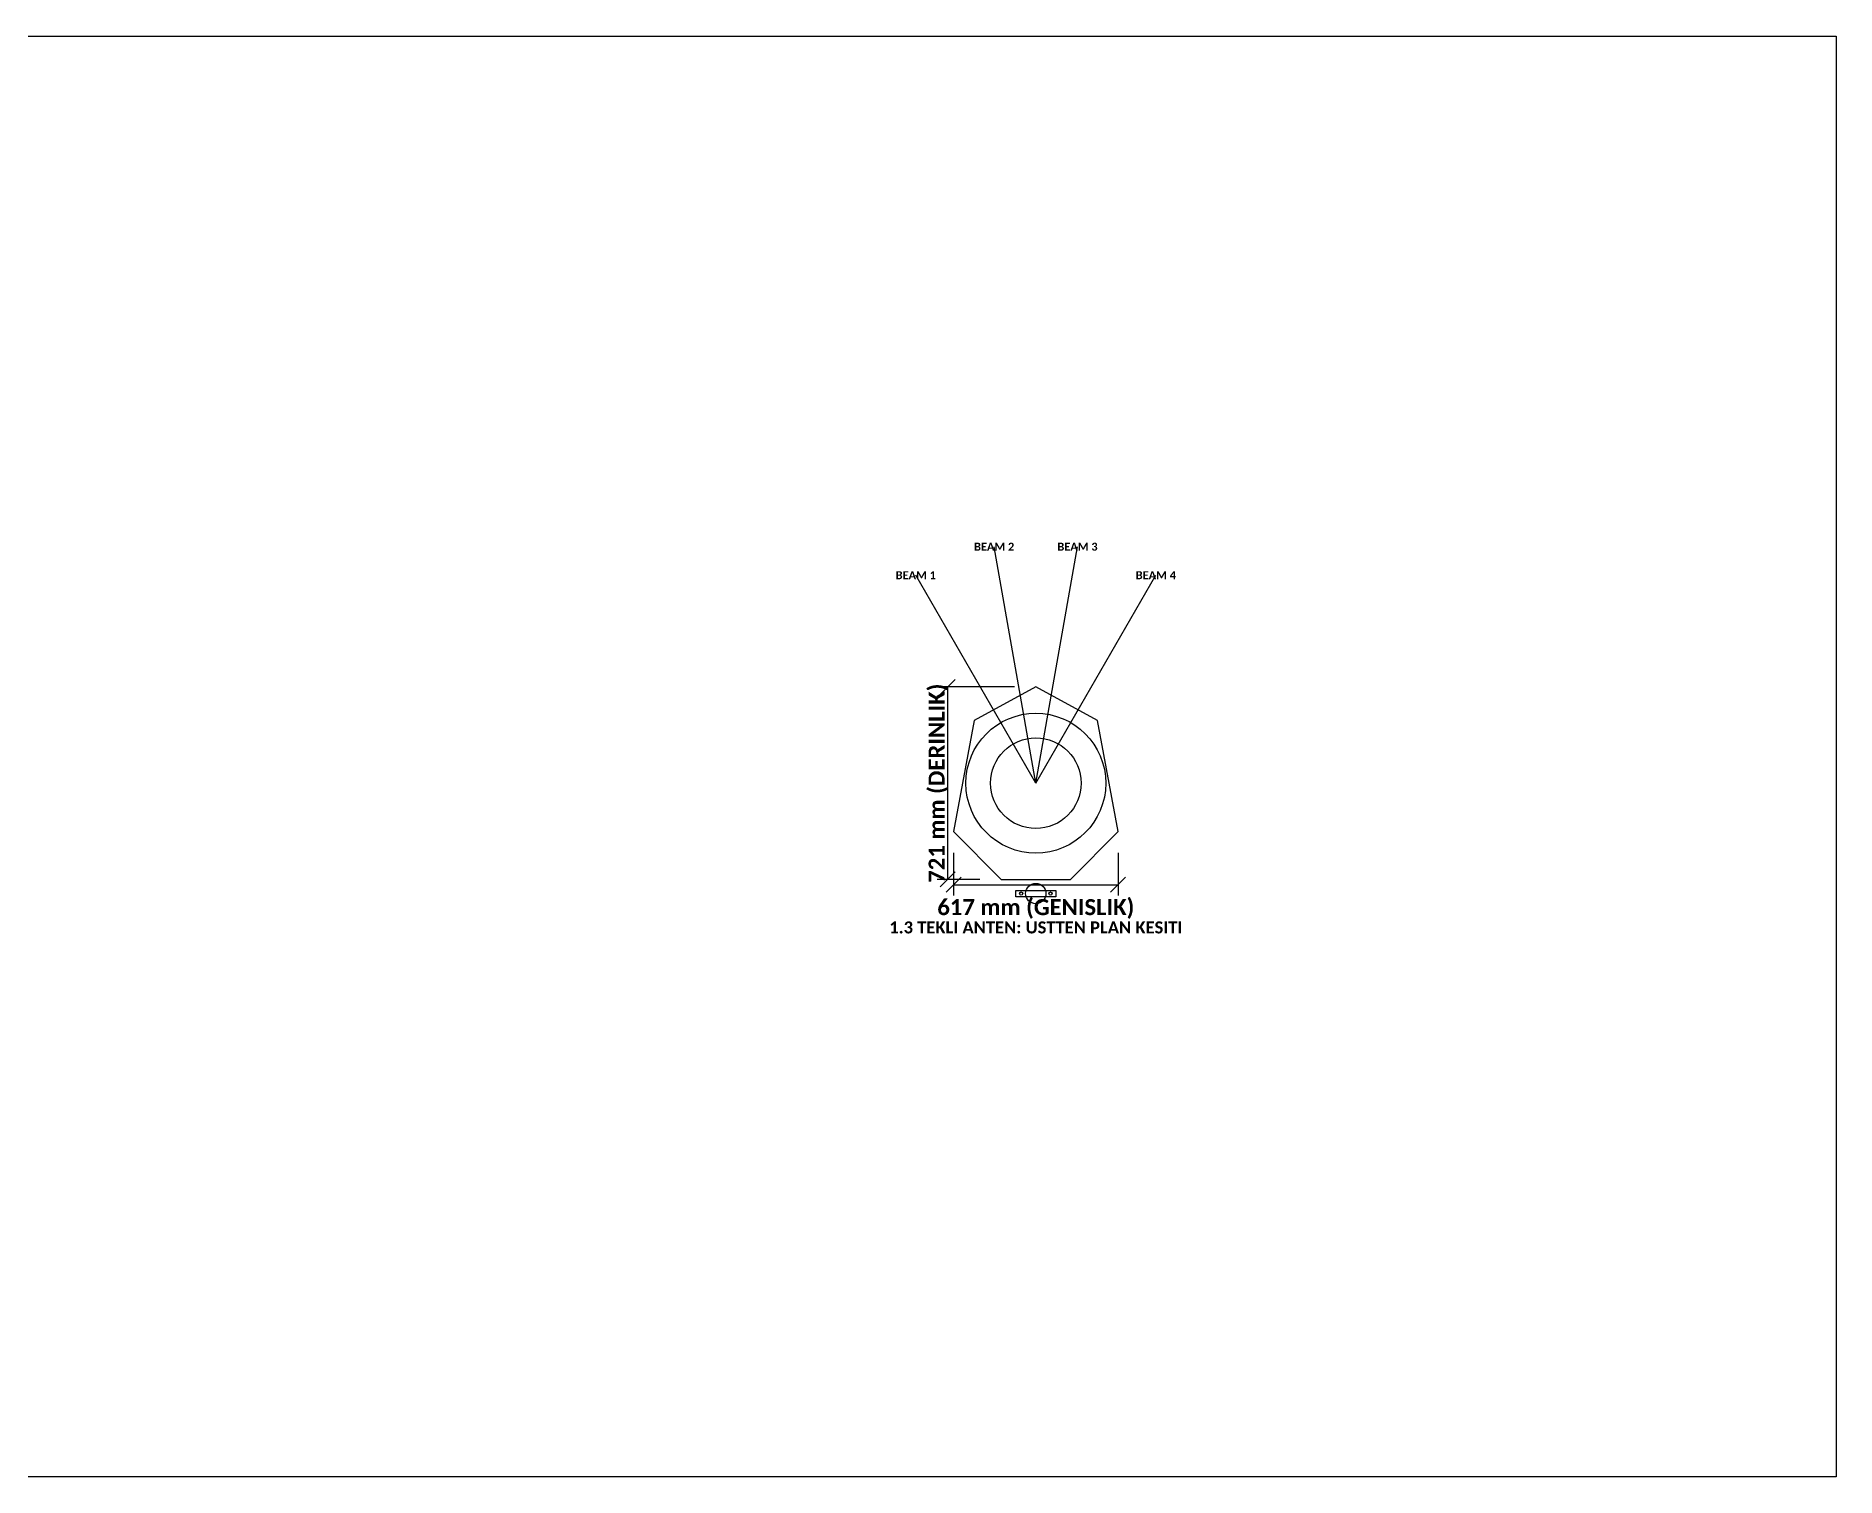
# Model space of a CAD drawing. Header units: metres. Extents: x -21.5 to 32.7, y -2.6 to 19.8.
# Drawn here: x -9.75 to -3, y 14.4 to 19.8 of the extents above; entities that cross this region are included whole.
import ezdxf
from ezdxf.enums import TextEntityAlignment as Align

# ---------------------------------------------------------------- set-up
doc = ezdxf.new("R2010")
doc.units = ezdxf.units.M
for name, color, linetype in [('CELIK_KIRIS_KOLON', 9, 'CONTINUOUS'), ('EKP_MATSING_ANTEN', 2, 'CONTINUOUS'), ('METIN_BILGI', 7, 'CONTINUOUS'), ('MONTAJ_BORULARI', 2, 'CONTINUOUS'), ('OLCULER', 1, 'CONTINUOUS')]:
    doc.layers.add(name, color=color, linetype=linetype)
doc.styles.get("Standard").update_dxf_attribs({"font": 'calibrib.ttf'})

msp = doc.modelspace()

# ---------------------------------------------------------------- linework, layer by layer
at = {"layer": 'CELIK_KIRIS_KOLON'}
msp.add_lwpolyline([(-6.075, 16.5744), (-6.075, 16.5984), (-5.925, 16.5984), (-5.925, 16.5744)], close=True, dxfattribs=at)
for centre in [(-6.055, 16.5864), (-5.945, 16.5864)]:
    msp.add_circle(centre, 0.006, dxfattribs=at)
at = {"layer": 'EKP_MATSING_ANTEN'}
for p, q in [((-6, 17.3605), (-6.2314, 17.2343)), ((-5.7686, 17.2343), (-6, 17.3605)), ((-6.2314, 17.2343), (-6.3085, 16.8195)), ((-5.6915, 16.8195), (-5.7686, 17.2343)), ((-6.3085, 16.8195), (-6.13, 16.6395)), ((-5.87, 16.6395), (-5.6915, 16.8195)), ((-6.13, 16.6395), (-5.87, 16.6395))]:
    msp.add_line(p, q, dxfattribs=at)
for radius in [0.2622, 0.1697]:
    msp.add_circle((-6, 17), radius, dxfattribs=at)
at = {"layer": 'METIN_BILGI'}
msp.add_lwpolyline([(-21.5, 14.4), (-21.5, 19.8), (-3, 19.8), (-3, 14.4)], close=True, dxfattribs=at)
at = {"layer": 'MONTAJ_BORULARI'}
msp.add_circle((-6, 16.5864), 0.0381, dxfattribs=at)
at = {"layer": 'OLCULER'}
for p, q in [((-6, 17), (-6.1563, 17.8863)), ((-6, 17), (-5.8437, 17.8863)), ((-6, 17), (-6.45, 17.7794)), ((-6, 17), (-5.55, 17.7794)), ((-6.08, 17.3605), (-6.37, 17.3605)), ((-6.358, 17.3325), (-6.302, 17.3885)), ((-6.33, 16.6395), (-6.33, 17.3605)), ((-6.3085, 16.7395), (-6.3085, 16.5795)), ((-5.6915, 16.7395), (-5.6915, 16.5795)), ((-6.21, 16.6395), (-6.37, 16.6395)), ((-6.358, 16.6115), (-6.302, 16.6675)), ((-6.3365, 16.5915), (-6.2805, 16.6475)), ((-6.3085, 16.6195), (-5.6915, 16.6195)), ((-5.7195, 16.5915), (-5.6635, 16.6475))]:
    msp.add_line(p, q, dxfattribs=at)

# ---------------------------------------------------------------- texts
at = {"layer": 'METIN_BILGI'}
msp.add_text('1.3 TEKLI ANTEN: USTTEN PLAN KESITI', height=0.045, dxfattribs=at).set_placement((-6, 16.4595), align=Align.MIDDLE_CENTER)
at = {"layer": 'OLCULER'}
for s, height, p in [('BEAM 2', 0.03, (-6.1563, 17.8863)), ('BEAM 3', 0.03, (-5.8437, 17.8863)), ('BEAM 1', 0.03, (-6.45, 17.7794)), ('BEAM 4', 0.03, (-5.55, 17.7794)), ('617 mm (GENISLIK)', 0.06, (-6, 16.5355))]:
    msp.add_text(s, height=height, dxfattribs=at).set_placement(p, align=Align.MIDDLE_CENTER)
msp.add_text('721 mm (DERINLIK)', height=0.06, rotation=90, dxfattribs=at).set_placement((-6.372, 17), align=Align.MIDDLE_CENTER)

doc.saveas('drawing.dxf')
